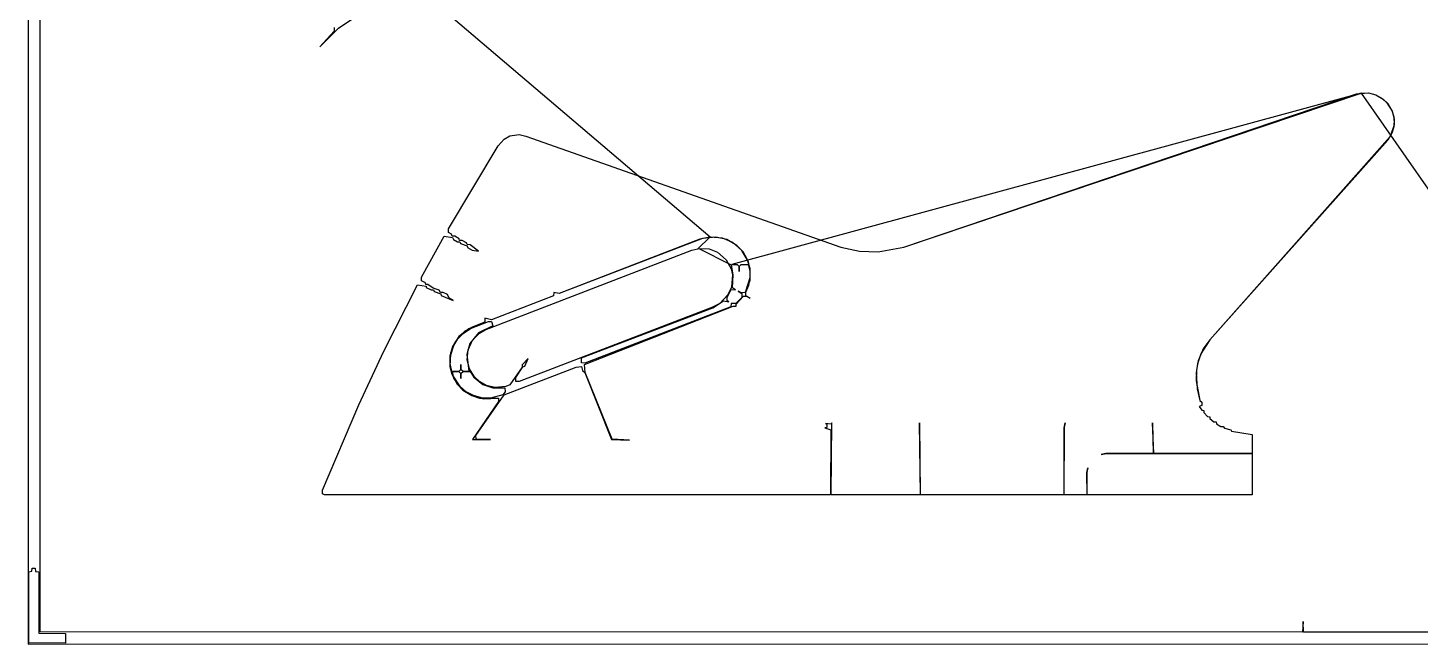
# Model space of a CAD drawing. Extents: x -313 to 313, y -223 to 223.
# Drawn here: x -313 to 28.8, y -222.7 to -71.4 of the extents above; entities that cross this region are included whole.
import ezdxf

# ---------------------------------------------------------------- set-up
doc = ezdxf.new("R2010")
doc.units = 0

msp = doc.modelspace()

# ---------------------------------------------------------------- linework, layer by layer
at = {"layer": 'BODY_OUTLINE'}
for p, q in [((-312.96, 222.67), (-312.89, -222.74)), ((-309.97, -219.75), (-309.97, -0.1)), ((-145.5, -122.77), (-256.55, -28.24)), ((-241.33, -76.08), (-236.71, -71.46)), ((-237.8, -71.33), (-237.8, -72.21)), ((-236.71, -71.46), (-233.17, -69.08)), ((-237.8, -72.21), (-241.33, -76.08)), ((14.27, -87.43), (-140.2, -129.5)), ((-98, -125.29), (14.27, -87.43)), ((14.34, -87.43), (16.04, -87.36)), ((63.2, -157.57), (14.34, -87.43)), ((16.04, -87.36), (17.87, -87.84)), ((17.87, -87.84), (19.71, -88.93)), ((19.71, -88.93), (20.8, -90.01)), ((20.8, -90.01), (21.82, -91.71)), ((21.82, -91.71), (22.29, -93.28)), ((22.36, -95.25), (21.41, -98.1)), ((22.29, -93.28), (22.36, -95.25)), ((-197.5, -100.41), (-196.07, -98.71)), ((-196.07, -98.71), (-194.64, -97.9)), ((-194.64, -97.9), (-192.4, -97.56)), ((-192.4, -97.56), (-190.7, -97.97)), ((-190.7, -97.97), (-113.43, -125.29)), ((21.41, -98.1), (-22.9, -147.99)), ((-209.73, -120.73), (-197.5, -100.41)), ((-216.32, -132.63), (-210.75, -122.57)), ((-210.75, -122.57), (-208.71, -122.91)), ((-209.73, -121.68), (-209.73, -120.73)), ((-208.98, -122.09), (-209.73, -121.68)), ((-208.78, -122.57), (-208.98, -122.09)), ((-208.17, -122.57), (-208.78, -122.57)), ((-208.71, -122.91), (-208.5, -123.38)), ((-207.08, -123.18), (-208.17, -122.57)), ((-148.5, -125.63), (-145.57, -122.77)), ((-145.57, -122.77), (-148.02, -123.32)), ((-142.45, -123.04), (-145.5, -122.77)), ((-208.5, -123.38), (-207.55, -123.93)), ((-207.55, -123.93), (-206.94, -123.93)), ((-207.01, -123.59), (-207.08, -123.18)), ((-206.4, -123.59), (-207.01, -123.59)), ((-206.94, -123.93), (-206.81, -124.33)), ((-206.81, -124.33), (-205.17, -124.95)), ((-205.31, -124.2), (-206.4, -123.59)), ((-205.17, -124.61), (-205.31, -124.2)), ((-204.43, -124.67), (-205.17, -124.61)), ((-205.17, -124.95), (-205.04, -125.35)), ((-205.04, -125.35), (-203.95, -125.97)), ((-202.32, -126.24), (-204.43, -124.67)), ((-203.95, -125.97), (-202.32, -126.24)), ((-200.76, -145.54), (-149.99, -125.97)), ((-148.02, -123.32), (-182.54, -136.64)), ((-149.99, -125.97), (-148.5, -125.63)), ((-140.27, -129.64), (-148.36, -125.56)), ((-148.36, -125.56), (-145.71, -125.69)), ((-145.71, -125.69), (-143.67, -126.51)), ((-139.93, -124.13), (-142.45, -123.04)), ((-137.69, -126.1), (-139.93, -124.13)), ((-136.13, -128.89), (-137.69, -126.1)), ((-113.43, -125.29), (-108.81, -126.24)), ((-108.81, -126.24), (-104.25, -126.37)), ((-104.25, -126.37), (-98, -125.29)), ((-143.67, -126.51), (-141.56, -128.34)), ((-141.56, -128.34), (-140.34, -130.59)), ((-139.86, -132.01), (-140.27, -129.64)), ((-140.2, -129.5), (-138.91, -129.5)), ((-138.91, -129.5), (-138.37, -130.04)), ((-138.37, -130.04), (-137.89, -129.5)), ((-137.89, -129.5), (-136.19, -129.5)), ((-136.19, -129.5), (-135.79, -131.13)), ((-135.65, -131.06), (-136.13, -128.89)), ((-216.32, -133.51), (-216.32, -132.63)), ((-140.34, -130.59), (-140, -132.08)), ((-140, -132.08), (-140.27, -135.07)), ((-140, -135.28), (-139.86, -132.01)), ((-138.37, -130.04), (-138.37, -131.2)), ((-138.37, -131.2), (-138.37, -130.04)), ((-135.79, -132.76), (-136.94, -136.36)), ((-135.99, -134.6), (-135.65, -132.83)), ((-135.79, -131.13), (-135.79, -132.76)), ((-135.65, -132.83), (-135.65, -131.06)), ((-225.56, -150.77), (-217.34, -134.53)), ((-217.34, -134.53), (-215.23, -134.8)), ((-215.37, -134.05), (-216.32, -133.51)), ((-215.3, -134.39), (-215.37, -134.05)), ((-214.76, -134.39), (-215.3, -134.39)), ((-215.23, -134.8), (-215.17, -135.14)), ((-215.17, -135.14), (-214.01, -135.75)), ((-213.47, -135.34), (-214.76, -134.39)), ((-214.01, -135.75), (-213.4, -135.75)), ((-212.04, -135.82), (-213.47, -135.34)), ((-213.4, -135.75), (-213.26, -136.16)), ((-213.26, -136.16), (-211.63, -136.7)), ((-211.7, -136.36), (-212.04, -135.82)), ((-211.02, -136.36), (-211.7, -136.36)), ((-210, -136.91), (-211.02, -136.36)), ((-183.9, -136.36), (-183.97, -137.18)), ((-182.54, -136.64), (-183.9, -136.36)), ((-141.36, -137.52), (-140.34, -135.68)), ((-140.27, -135.07), (-141.16, -136.98)), ((-140.34, -135.68), (-139.25, -135.75)), ((-139.25, -135.75), (-140, -135.28)), ((-137.96, -136.5), (-138.64, -136.09)), ((-138.64, -136.09), (-137.76, -136.64)), ((-136.94, -136.36), (-137.96, -136.5)), ((-137.76, -136.64), (-137.76, -137.59)), ((-136.74, -136.3), (-135.99, -134.6)), ((-136.74, -137.18), (-136.74, -136.3)), ((-211.63, -136.7), (-211.5, -137.11)), ((-211.5, -137.11), (-208.57, -138.33)), ((-209.52, -137.79), (-210, -136.91)), ((-208.57, -138.33), (-209.52, -137.79)), ((-183.97, -137.18), (-199.19, -143.09)), ((-145.1, -140.1), (-192.4, -158.25)), ((-176.36, -154.03), (-139.86, -139.76)), ((-140.41, -139.9), (-176.22, -153.76)), ((-143.13, -139.08), (-145.1, -140.1)), ((-144.83, -140.17), (-142.24, -138.47)), ((-141.16, -136.98), (-143.13, -139.08)), ((-142.24, -138.47), (-140.95, -138.67)), ((-141.36, -138.4), (-141.36, -137.52)), ((-140.95, -138.67), (-141.36, -138.4)), ((-140.34, -139.08), (-140.41, -139.9)), ((-139.18, -139.08), (-140.34, -139.08)), ((-139.86, -139.76), (-139.12, -139.76)), ((-137.76, -137.59), (-139.18, -139.08)), ((-139.12, -139.22), (-137.35, -137.32)), ((-139.12, -139.76), (-139.12, -139.22)), ((-137.35, -137.32), (-136.53, -137.32)), ((-135.72, -137.79), (-136.74, -137.18)), ((-136.53, -137.32), (-135.72, -137.79)), ((-199.19, -143.09), (-200.83, -142.68)), ((-200.83, -142.68), (-200.83, -143.7)), ((-177.04, -152.47), (-144.83, -140.17)), ((-204.77, -145.27), (-207.15, -147.17)), ((-200.83, -143.7), (-204.77, -145.27)), ((-203.82, -148.12), (-202.12, -146.35)), ((-202.12, -146.35), (-200.76, -145.54)), ((-208.71, -149.62), (-209.39, -152.06)), ((-207.15, -147.17), (-208.71, -149.62)), ((-204.9, -150.5), (-203.82, -148.12)), ((-24.47, -150.23), (-25.69, -153.15)), ((-22.9, -147.99), (-24.47, -150.23)), ((-231.75, -163.96), (-225.56, -150.77)), ((-209.39, -152.06), (-209.39, -154.58)), ((-205.11, -152.95), (-204.9, -150.5)), ((-204.56, -155.12), (-205.11, -152.95)), ((-190.16, -152.61), (-191.65, -154.17)), ((-190.97, -154.51), (-190.16, -152.61)), ((-177.11, -153.69), (-177.04, -152.47)), ((-176.22, -153.76), (-177.11, -153.69)), ((-25.69, -153.15), (-26.17, -155.46)), ((-209.39, -154.58), (-208.91, -156.48)), ((-208.91, -156.48), (-207.62, -158.86)), ((-203.34, -157.09), (-204.56, -155.12)), ((-202.05, -158.32), (-203.34, -157.09)), ((-196.07, -161.51), (-178.4, -154.71)), ((-191.65, -154.71), (-194.64, -159.06)), ((-193.21, -157.23), (-191.45, -154.65)), ((-191.65, -154.17), (-191.65, -154.71)), ((-191.45, -154.65), (-190.97, -154.51)), ((-178.4, -154.71), (-177.11, -154.58)), ((-177.11, -154.58), (-176.83, -155.53)), ((-176.83, -155.53), (-176.29, -156)), ((-176.16, -156.07), (-176.36, -154.03)), ((-176.29, -156), (-169.7, -172.52)), ((-169.56, -172.38), (-176.16, -156.07)), ((-26.17, -155.46), (-26.23, -158.11)), ((-207.62, -158.86), (-206.19, -160.35)), ((-206.19, -160.35), (-204.02, -161.71)), ((-200.49, -159.2), (-202.05, -158.32)), ((-198.24, -159.74), (-200.49, -159.2)), ((-195.66, -159.47), (-198.24, -159.74)), ((-194.64, -159.06), (-195.66, -159.47)), ((-193.21, -158.25), (-193.21, -157.23)), ((-192.4, -158.25), (-193.21, -158.25)), ((-26.23, -158.11), (-25.28, -162.94)), ((-240.65, -184.96), (-231.75, -163.96)), ((-204.02, -161.71), (-202.12, -162.33)), ((-197.43, -163.14), (-203.82, -172.52)), ((-203, -171.5), (-196.07, -161.51)), ((-202.12, -162.33), (-197.43, -162.33)), ((-197.43, -162.33), (-197.43, -163.14)), ((-25.28, -162.94), (-24.81, -163.28)), ((-24.81, -163.28), (-24.81, -164.16)), ((-24.81, -164.16), (-25.49, -164.36)), ((-25.49, -164.36), (-24.81, -165.32)), ((-24.81, -165.32), (-24.33, -165.38)), ((-24.33, -165.38), (-24.33, -165.86)), ((-24.33, -165.86), (-23.45, -166.81)), ((-23.45, -166.81), (-22.9, -166.88)), ((-22.9, -166.88), (-22.9, -167.35)), ((-22.9, -167.35), (-21.88, -168.17)), ((-116.83, -169.53), (-117.37, -169.6)), ((-117.37, -169.6), (-115.87, -170.14)), ((-115.81, -168.71), (-117.23, -168.58)), ((-117.23, -168.58), (-116.83, -168.71)), ((-116.83, -168.71), (-116.83, -169.53)), ((-115.87, -170.14), (-115.94, -186.11)), ((-115.81, -186.11), (-115.67, -168.37)), ((-115.67, -168.37), (-115.81, -168.71)), ((-93.85, -186.11), (-94.13, -168.37)), ((-94.13, -168.37), (-93.99, -186.11)), ((-58.65, -169.53), (-58.72, -186.11)), ((-58.65, -169.6), (-58.38, -168.37)), ((-58.38, -168.37), (-58.65, -169.53)), ((-58.58, -186.11), (-58.65, -169.6)), ((-36.63, -175.92), (-36.9, -168.37)), ((-36.9, -168.37), (-36.77, -175.92)), ((-21.88, -168.17), (-21.34, -168.17)), ((-21.34, -168.17), (-21.2, -168.65)), ((-21.2, -168.65), (-20.18, -169.26)), ((-20.18, -169.26), (-19.57, -169.26)), ((-19.57, -169.26), (-19.23, -169.73)), ((-19.23, -169.73), (-17.67, -170.07)), ((-17.67, -170.07), (-17.53, -170.41)), ((-17.53, -170.41), (-12.5, -171.23)), ((-203.82, -172.52), (-199.4, -172.52)), ((-202.93, -172.38), (-203, -171.5)), ((-199.4, -172.52), (-202.93, -172.38)), ((-169.7, -172.52), (-165.28, -172.66)), ((-165.28, -172.66), (-169.56, -172.38)), ((-12.5, -171.23), (-12.44, -175.85)), ((-48.39, -175.92), (-49.54, -176.19)), ((-49.54, -176.19), (-48.32, -175.92)), ((-36.77, -175.92), (-48.39, -175.92)), ((-48.32, -175.92), (-12.5, -175.92)), ((-12.44, -175.85), (-36.63, -175.92)), ((-12.5, -175.92), (-12.5, -186.11)), ((-53.08, -180.67), (-52.81, -179.45)), ((-52.81, -179.45), (-53.08, -180.61)), ((-53.08, -180.61), (-53.08, -186.04)), ((-53.01, -186.11), (-53.08, -180.67)), ((-240.65, -185.84), (-240.65, -184.96)), ((-240.17, -186.11), (-240.65, -185.84)), ((-115.94, -186.11), (-240.17, -186.11)), ((-93.99, -186.11), (-115.81, -186.11)), ((-58.72, -186.11), (-93.85, -186.11)), ((-53.08, -186.04), (-58.58, -186.11)), ((-12.5, -186.11), (-53.01, -186.11)), ((0.07, -217.17), (-0.14, -219.82)), ((0.14, -219.82), (0.07, -217.17)), ((-0.14, -219.82), (-309.97, -219.75)), ((127.5, -219.82), (0.14, -219.82)), ((-312.89, -222.74), (312.96, -222.67))]:
    msp.add_line(p, q, dxfattribs=at)
at = {"layer": 'BRIDGE_ROUTE'}
for p, q in [((-144.08, -122.77), (-147.41, -123.11)), ((-141.43, -123.38), (-144.08, -122.77)), ((-147.41, -123.11), (-182.54, -136.64)), ((-138.98, -124.81), (-141.43, -123.38)), ((-137.42, -126.44), (-138.98, -124.81)), ((-136.4, -128.21), (-137.42, -126.44)), ((-135.72, -130.52), (-136.4, -128.21)), ((-135.72, -133.37), (-135.72, -130.52)), ((-183.9, -136.36), (-183.97, -137.18)), ((-182.54, -136.64), (-183.9, -136.36)), ((-136.74, -136.3), (-135.72, -133.37)), ((-136.74, -137.18), (-136.74, -136.3)), ((-183.97, -137.18), (-199.19, -143.09)), ((-176.36, -154.03), (-139.86, -139.76)), ((-139.86, -139.76), (-139.12, -139.76)), ((-139.12, -139.22), (-137.35, -137.32)), ((-139.12, -139.76), (-139.12, -139.22)), ((-137.35, -137.32), (-136.53, -137.32)), ((-135.72, -137.79), (-136.74, -137.18)), ((-136.53, -137.32), (-135.72, -137.79)), ((-199.19, -143.09), (-200.83, -142.68)), ((-200.83, -142.68), (-200.83, -143.7)), ((-205.72, -145.88), (-208.1, -148.46)), ((-203.95, -144.86), (-205.72, -145.88)), ((-200.83, -143.7), (-203.95, -144.86)), ((-208.1, -148.46), (-209.25, -151.32)), ((-209.25, -151.32), (-209.39, -154.58)), ((-209.39, -154.58), (-208.44, -157.57)), ((-196.07, -161.51), (-178.4, -154.71)), ((-178.4, -154.71), (-177.11, -154.58)), ((-177.11, -154.58), (-176.83, -155.53)), ((-176.83, -155.53), (-176.29, -156)), ((-176.16, -156.07), (-176.36, -154.03)), ((-176.29, -156), (-169.7, -172.52)), ((-169.56, -172.38), (-176.16, -156.07)), ((-208.44, -157.57), (-206.19, -160.35)), ((-206.19, -160.35), (-204.02, -161.71)), ((-204.02, -161.71), (-201.17, -162.46)), ((-197.43, -163.14), (-203.82, -172.52)), ((-203, -171.5), (-196.07, -161.51)), ((-201.17, -162.46), (-197.43, -162.33)), ((-197.43, -162.33), (-197.43, -163.14)), ((-203.82, -172.52), (-199.4, -172.52)), ((-202.93, -172.38), (-203, -171.5)), ((-199.4, -172.52), (-202.93, -172.38)), ((-169.7, -172.52), (-165.28, -172.66)), ((-165.28, -172.66), (-169.56, -172.38))]:
    msp.add_line(p, q, dxfattribs=at)
at = {"layer": 'NECK_POCKET'}
for p, q in [((-241.33, -76.08), (-236.71, -71.46)), ((-237.8, -71.33), (-237.8, -72.21)), ((-236.71, -71.46), (-233.17, -69.08)), ((-237.8, -72.21), (-241.33, -76.08))]:
    msp.add_line(p, q, dxfattribs=at)
at = {"layer": 'RHYTHM_CIRCUIT'}
for p, q in [((-98, -125.29), (13.12, -87.64)), ((13.12, -87.64), (16.04, -87.36)), ((16.04, -87.36), (17.87, -87.84)), ((17.87, -87.84), (19.44, -88.72)), ((19.44, -88.72), (20.59, -89.81)), ((20.59, -89.81), (21.88, -91.85)), ((21.88, -91.85), (22.36, -93.75)), ((22.36, -93.75), (22.29, -95.72)), ((-197.5, -100.41), (-196.07, -98.71)), ((-196.07, -98.71), (-194.64, -97.9)), ((-194.64, -97.9), (-192.4, -97.56)), ((-192.4, -97.56), (-190.7, -97.97)), ((-190.7, -97.97), (-113.43, -125.29)), ((20.8, -98.99), (-22.9, -147.99)), ((21.82, -97.29), (20.8, -98.99)), ((22.29, -95.72), (21.82, -97.29)), ((-209.73, -120.73), (-197.5, -100.41)), ((-216.32, -132.63), (-210.75, -122.57)), ((-210.75, -122.57), (-208.71, -122.91)), ((-209.73, -121.68), (-209.73, -120.73)), ((-208.98, -122.09), (-209.73, -121.68)), ((-208.78, -122.57), (-208.98, -122.09)), ((-208.17, -122.57), (-208.78, -122.57)), ((-208.71, -122.91), (-208.5, -123.38)), ((-207.08, -123.18), (-208.17, -122.57)), ((-208.5, -123.38), (-207.55, -123.93)), ((-207.55, -123.93), (-206.94, -123.93)), ((-207.01, -123.59), (-207.08, -123.18)), ((-206.4, -123.59), (-207.01, -123.59)), ((-206.94, -123.93), (-206.81, -124.33)), ((-206.81, -124.33), (-205.17, -124.95)), ((-205.31, -124.2), (-206.4, -123.59)), ((-205.17, -124.61), (-205.31, -124.2)), ((-204.43, -124.67), (-205.17, -124.61)), ((-205.17, -124.95), (-205.04, -125.35)), ((-205.04, -125.35), (-203.95, -125.97)), ((-202.32, -126.24), (-204.43, -124.67)), ((-203.95, -125.97), (-202.32, -126.24)), ((-113.43, -125.29), (-108.81, -126.24)), ((-108.81, -126.24), (-104.25, -126.37)), ((-104.25, -126.37), (-98, -125.29)), ((-216.32, -133.51), (-216.32, -132.63)), ((-225.56, -150.77), (-217.34, -134.53)), ((-217.34, -134.53), (-215.23, -134.8)), ((-215.37, -134.05), (-216.32, -133.51)), ((-215.3, -134.39), (-215.37, -134.05)), ((-214.76, -134.39), (-215.3, -134.39)), ((-215.23, -134.8), (-215.17, -135.14)), ((-215.17, -135.14), (-214.01, -135.75)), ((-213.47, -135.34), (-214.76, -134.39)), ((-214.01, -135.75), (-213.4, -135.75)), ((-212.04, -135.82), (-213.47, -135.34)), ((-213.4, -135.75), (-213.26, -136.16)), ((-213.26, -136.16), (-211.63, -136.7)), ((-211.7, -136.36), (-212.04, -135.82)), ((-211.02, -136.36), (-211.7, -136.36)), ((-210, -136.91), (-211.02, -136.36)), ((-211.63, -136.7), (-211.5, -137.11)), ((-211.5, -137.11), (-208.57, -138.33)), ((-209.52, -137.79), (-210, -136.91)), ((-208.57, -138.33), (-209.52, -137.79)), ((-22.9, -147.99), (-25.08, -151.45)), ((-231.75, -163.96), (-225.56, -150.77)), ((-25.08, -151.45), (-25.89, -153.9)), ((-25.89, -153.9), (-26.23, -156.14)), ((-26.23, -156.14), (-25.96, -160.08)), ((-25.96, -160.08), (-25.28, -162.94)), ((-240.65, -184.96), (-231.75, -163.96)), ((-25.28, -162.94), (-24.81, -163.28)), ((-24.81, -163.28), (-24.81, -164.16)), ((-24.81, -164.16), (-25.49, -164.36)), ((-25.49, -164.36), (-24.81, -165.32)), ((-24.81, -165.32), (-24.33, -165.38)), ((-24.33, -165.38), (-24.33, -165.86)), ((-24.33, -165.86), (-23.45, -166.81)), ((-23.45, -166.81), (-22.9, -166.88)), ((-22.9, -166.88), (-22.9, -167.35)), ((-22.9, -167.35), (-21.88, -168.17)), ((-116.83, -169.53), (-117.37, -169.6)), ((-117.37, -169.6), (-115.87, -170.14)), ((-115.81, -168.71), (-117.23, -168.58)), ((-117.23, -168.58), (-116.83, -168.71)), ((-116.83, -168.71), (-116.83, -169.53)), ((-115.87, -170.14), (-115.94, -186.11)), ((-115.81, -186.11), (-115.67, -168.37)), ((-115.67, -168.37), (-115.81, -168.71)), ((-93.85, -186.11), (-94.13, -168.37)), ((-94.13, -168.37), (-93.99, -186.11)), ((-58.65, -169.53), (-58.72, -186.11)), ((-58.65, -169.6), (-58.38, -168.37)), ((-58.38, -168.37), (-58.65, -169.53)), ((-58.58, -186.11), (-58.65, -169.6)), ((-36.63, -175.92), (-36.9, -168.37)), ((-36.9, -168.37), (-36.77, -175.92)), ((-21.88, -168.17), (-21.34, -168.17)), ((-21.34, -168.17), (-21.2, -168.65)), ((-21.2, -168.65), (-20.18, -169.26)), ((-20.18, -169.26), (-19.57, -169.26)), ((-19.57, -169.26), (-19.23, -169.73)), ((-19.23, -169.73), (-17.67, -170.07)), ((-17.67, -170.07), (-17.53, -170.41)), ((-17.53, -170.41), (-12.5, -171.23)), ((-12.5, -171.23), (-12.44, -175.85)), ((-48.39, -175.92), (-49.54, -176.19)), ((-49.54, -176.19), (-48.32, -175.92)), ((-36.77, -175.92), (-48.39, -175.92)), ((-48.32, -175.92), (-12.5, -175.92)), ((-12.44, -175.85), (-36.63, -175.92)), ((-12.5, -175.92), (-12.5, -186.11)), ((-53.08, -180.67), (-52.81, -179.45)), ((-52.81, -179.45), (-53.08, -180.61)), ((-53.08, -180.61), (-53.08, -186.04)), ((-53.01, -186.11), (-53.08, -180.67)), ((-240.65, -185.84), (-240.65, -184.96)), ((-240.17, -186.11), (-240.65, -185.84)), ((-115.94, -186.11), (-240.17, -186.11)), ((-93.99, -186.11), (-115.81, -186.11)), ((-58.72, -186.11), (-93.85, -186.11)), ((-53.08, -186.04), (-58.58, -186.11)), ((-12.5, -186.11), (-53.01, -186.11))]:
    msp.add_line(p, q, dxfattribs=at)
at = {"layer": 'SMALL_FEATURE'}
for p, q in [((-204.29, -145.2), (-199.94, -143.5)), ((-199.94, -143.5), (-199.13, -143.5)), ((-199.13, -143.5), (-198.85, -144.59)), ((-207.42, -147.78), (-206.13, -146.42)), ((-206.13, -146.42), (-204.29, -145.2)), ((-202.32, -146.29), (-204.5, -148.94)), ((-198.85, -144.59), (-202.32, -146.29)), ((-209.18, -151.72), (-208.44, -149.41)), ((-208.44, -149.41), (-207.42, -147.78)), ((-204.5, -148.94), (-205.24, -151.59)), ((-209.32, -153.83), (-209.18, -151.72)), ((-205.24, -151.59), (-204.77, -155.73)), ((-208.91, -155.8), (-209.32, -153.83)), ((-207.21, -155.8), (-208.91, -155.8)), ((-208.64, -155.87), (-207.21, -155.8)), ((-208.57, -156.89), (-208.64, -155.87)), ((-206.87, -159.47), (-208.57, -156.89)), ((-206.67, -155.26), (-207.21, -155.8)), ((-207.21, -155.8), (-206.67, -156.28)), ((-206.67, -155.26), (-206.67, -154.03)), ((-206.67, -154.03), (-206.67, -155.26)), ((-206.13, -155.8), (-206.67, -155.26)), ((-206.67, -156.28), (-206.13, -155.8)), ((-206.67, -156.28), (-206.67, -157.5)), ((-206.67, -157.5), (-206.67, -156.28)), ((-204.77, -155.73), (-206.13, -155.8)), ((-206.13, -155.8), (-204.43, -155.8)), ((-204.43, -155.8), (-203.54, -157.16)), ((-203.54, -157.16), (-201.3, -159)), ((-205.38, -160.76), (-206.87, -159.47)), ((-201.3, -159), (-198.85, -159.81)), ((-198.85, -159.81), (-195.86, -159.81)), ((-195.86, -159.81), (-195.8, -160.76)), ((-203.61, -161.71), (-205.38, -160.76)), ((-201.64, -162.26), (-203.61, -161.71)), ((-199.4, -162.33), (-201.64, -162.26)), ((-196.41, -161.51), (-199.4, -162.33)), ((-195.8, -160.76), (-196.41, -161.51)), ((-312.69, -204.94), (-312.01, -204.8)), ((-312.69, -222.4), (-312.69, -204.94)), ((-312.01, -204.8), (-311.94, -204.12)), ((-311.94, -204.12), (-311.13, -204.12)), ((-311.13, -204.12), (-311.06, -204.87)), ((-311.06, -204.87), (-310.24, -204.94)), ((-310.24, -204.94), (-310.24, -220.02)), ((-310.24, -220.02), (-303.72, -220.09)), ((-303.72, -220.09), (-303.72, -222.47)), ((-303.72, -222.47), (-312.69, -222.4))]:
    msp.add_line(p, q, dxfattribs=at)

doc.saveas('drawing.dxf')
